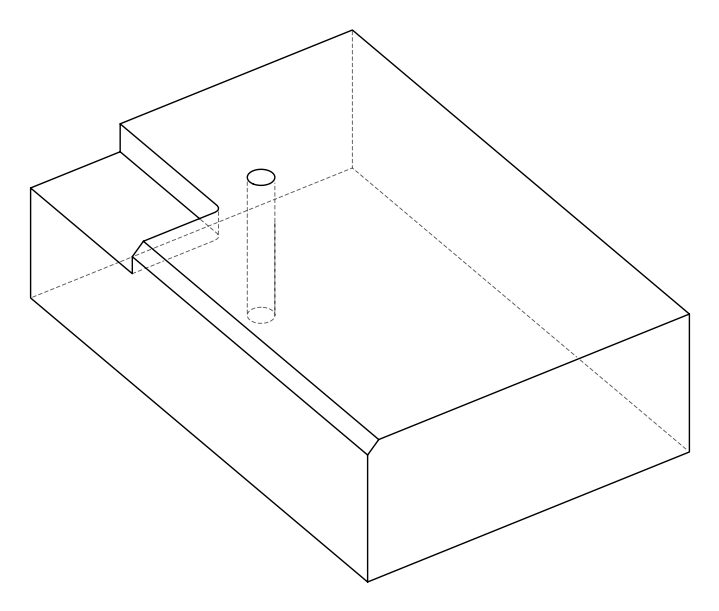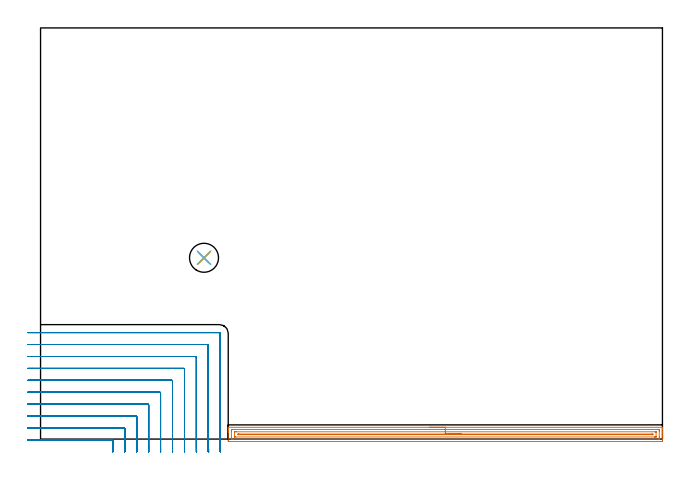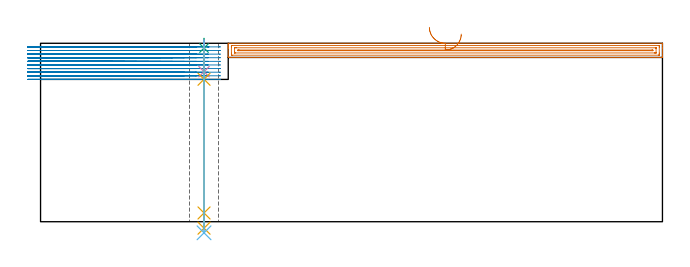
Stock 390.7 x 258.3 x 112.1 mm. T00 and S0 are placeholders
(PLAN: 6 operations, 5 tool changes, 38.3 min)
(1 AREA_MILL | FG_CHAMFER_SURFACE | UGT0205_001 | 8.9 min | 11014 mm3)
(2 MILL_CORNER_NOTCH_RECTANGULAR | CORNER_NOTCH_RECTANGULAR | NXT0201_013 | Follow Part, ap 2.5, ae 75% | 28.24 min | 192095 mm3)
(3 SPOT_DRILL | STEP1HOLE | NXT0321_9005460120000 | 0.05 min | 176 mm3)
(4 DRILL_BLIND_HOLE_INTO_CENTER | STEP1HOLE | UGT0301_229 | 0.08 min | 1541 mm3)
(5 GUN_DRILL_THROUGH_HOLE | STEP1HOLE | UGT0307_008 | 0.57 min | 9118 mm3)
(6 DRILL_TO_ENLARGE_THROUGH_HOLE | STEP1HOLE | UGT0301_251 | 0.49 min | 18286 mm3)
(TOOL UGT0205_001 | Chamfer Mill 20 x 3 x 45 deg. | D20 FL50 Z2)
(TOOL NXT0201_013 | ENDMILL 10mm | D10 FL30 Z4)
(TOOL NXT0321_9005460120000 | NC Spot Drill, 142deg, 12mm, Carbide, Uncoated | D12 PA142 FL30 Z2)
(TOOL UGT0301_229 | Twist Drill 11.9 mm | D11.9 PA118 FL100 Z2)
(TOOL UGT0307_008 | Gun Drill 11 mm | D11 PA130 FL24 Z1)
(TOOL UGT0301_251 | Twist Drill 18.2 mm | D18.2 PA118 FL135 Z2)
(OP 1 AREA_MILL)
G17 G21 G94 G90
T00 M6
G54
G17 G0 G90 X244.3 Y7.4 S1061 M3
G43 Z122.1 H0
G94 G1 X244.338 Z121.228 F250.
X244.452 Z120.364
X244.641 Z119.512
X244.903 Z118.68
X245.237 Z117.874
X245.64 Z117.1
X246.108 Z116.364
X246.64 Z115.672
X247.229 Z115.029
X247.872 Z114.44
X248.564 Z113.908
X249.3 Z113.44
X250.074 Z113.037
X250.88 Z112.703
X251.712 Z112.441
X252.564 Z112.252
X253.428 Z112.138
X254.3 Z112.1
X390.529
X390.691 Y7.397 Z112.088
X390.693 Y7.388 Z112.079
X390.7 Y7.036 Z111.736
Y6.716 Z111.416
Y6.041 Z110.736
Y4.82 Z109.517
Y4.275 Z108.969
Y-0.751 Z103.946
X390.697 Y-1.024 Z103.673
X390.691 Y-1.492 Z103.206
X390.559 Y-1.495 Z103.203
X390.083 Y-1.5 Z103.2
X118.517
X118.041 Y-1.495 Z103.203
X117.909 Y-1.492 Z103.206
X117.9 Y-1.024 Z103.673
Y4.275 Z108.969
Y4.82 Z109.517
Y5.158 Z109.854
Y5.704 Z110.4
Y6.041 Z110.736
Y6.717 Z111.416
Y7.037 Z111.736
X117.907 Y7.388 Z112.079
X117.909 Y7.397 Z112.088
X118.071 Y7.4 Z112.1
X254.3
Y5.986 Z110.686
X388.296 Y5.985 Z110.685
X388.353
X388.68 Y5.979 Z110.679
X388.69 Y5.873 Z110.573
X388.697 Y5.645 Z110.345
X388.699 Y5.158 Z109.858
X388.7 Y4.759 Z109.459
Y1.226 Z105.926
X388.699 Y0.742 Z105.442
X388.698 Y0.345 Z105.045
X388.69 Y-0.056 Z104.644
X388.68 Y-0.08 Z104.62
X388.661 Y-0.082 Z104.618
X388.61 Y-0.084 Z104.616
X388.505 Y-0.085 Z104.615
X388.296 Y-0.086 Z104.614
X120.304 Y-0.085 Z104.615
X120.247
X119.92 Y-0.079 Z104.621
X119.91 Y0.027 Z104.727
X119.903 Y0.255 Z104.955
X119.901 Y0.742 Z105.442
X119.9 Y1.141 Z105.841
Y4.674 Z109.374
X119.901 Y5.158 Z109.858
X119.902 Y5.555 Z110.255
X119.91 Y5.956 Z110.656
X119.919 Y5.98 Z110.68
X119.939 Y5.982 Z110.682
X119.99 Y5.984 Z110.684
X120.095 Y5.985 Z110.685
X120.304 Y5.986 Z110.686
X254.3
Y4.572 Z109.272
X386.209 Y4.571 Z109.271
X386.509 Y4.57 Z109.27
X386.609 Y4.568 Z109.268
X386.68 Y4.565 Z109.265
X386.69 Y4.463 Z109.163
X386.696 Y4.275 Z108.975
X386.699 Y4.087 Z108.787
X386.698 Y1.438 Z106.138
X386.693 Y1.374 Z106.074
X386.687 Y1.335 Z106.035
X386.659 Y1.333 Z106.033
X386.509 Y1.331 Z106.031
X385.916 Y1.329 Z106.029
X385.616 Y1.328 Z106.028
X122.391 Y1.329 Z106.029
X122.091 Y1.33 Z106.03
X121.991 Y1.332 Z106.032
X121.92 Y1.335 Z106.035
X121.91 Y1.437 Z106.137
X121.904 Y1.625 Z106.325
X121.901 Y1.813 Z106.513
Y4.462 Z109.162
X121.907 Y4.526 Z109.226
X121.913 Y4.565 Z109.265
X121.941 Y4.567 Z109.267
X122.091 Y4.569 Z109.269
X122.684 Y4.571 Z109.271
X122.984 Y4.572 Z109.272
X254.3
Y3.157 Z107.857
X384.067
X384.486 Y3.154 Z107.854
X384.686 Y3.15 Z107.85
X384.69 Y2.95 Z107.65
X384.686 Y2.75 Z107.45
X384.484 Y2.744 Z107.444
X384.249 Y2.743 Z107.443
X383.829
X124.533
X124.114 Y2.746 Z107.446
X123.914 Y2.75 Z107.45
X123.91 Y2.95 Z107.65
X123.914 Y3.151 Z107.851
X124.116 Y3.156 Z107.856
X124.351 Y3.157 Z107.857
X124.771
X254.3
X255.172 Z107.895
X256.036 Z108.009
X256.888 Z108.198
X257.72 Z108.46
X258.526 Z108.794
X259.3 Z109.197
X260.036 Z109.666
X260.728 Z110.197
X261.371 Z110.786
X261.96 Z111.429
X262.492 Z112.122
X262.96 Z112.857
X263.363 Z113.631
X263.697 Z114.437
X263.959 Z115.269
X264.148 Z116.121
X264.262 Z116.986
X264.3 Z117.857
G0 Z122.1
M5
M2
(OP 2 MILL_CORNER_NOTCH_RECTANGULAR)
G17 G21 G94 G90
T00 M6
G54
G17 G0 G90 X45.452 Y-8. S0 M3
G43 Z122.1 H0
Z109.83
G94 G1 X45.407 Y-5. F250.
G2 X45.4 Y-3.995 R67.5 F500.
G1 Y-1.095
G3 X44.905 Y-0.6 R0.5
G1 X-4.964
X-7.964 F250.
G0 Z122.1
X52.959 Y-8.
Z109.83
G1 X52.908 Y-5.
G2 X52.9 Y-3.995 R60. F500.
G1 Y6.405
G3 X52.405 Y6.9 R0.5
G1 X-5.
X-8. F250.
G0 Z122.1
X60.467 Y-7.999
Z109.83
G1 X60.41 Y-5.
G2 X60.4 Y-3.995 R52.5 F500.
G1 Y13.905
G3 X59.905 Y14.4 R0.5
G1 X-5.
X-8. F250.
G0 Z122.1
X67.978 Y-7.999
Z109.83
G1 X67.911 Y-5.
G2 X67.9 Y-3.995 R45. F500.
G1 Y21.404
G3 X67.404 Y21.9 R0.5
G1 X-5.
X-8. F250.
G0 Z122.1
X75.494 Y-7.999
Z109.83
G1 X75.413 Y-5.
G2 X75.4 Y-3.995 R37.5 F500.
G1 Y28.904
G3 X74.904 Y29.4 R0.5
G1 X-5.
X-8. F250.
G0 Z122.1
X83.017 Y-7.998
Z109.83
G1 X82.917 Y-5.
G2 X82.9 Y-3.995 R30. F500.
G1 Y36.404
G3 X82.404 Y36.9 R0.5
G1 X-5.
X-8. F250.
G0 Z122.1
X90.556 Y-7.997
Z109.83
G1 X90.422 Y-5.
G2 X90.4 Y-3.995 R22.5 F500.
G1 Y43.904
G3 X89.904 Y44.4 R0.5
G1 X-5.
X-8. F250.
G0 Z122.1
X98.135 Y-7.993
Z109.83
G1 X97.934 Y-5.
G2 X97.9 Y-3.995 R15. F500.
G1 Y51.404
G3 X97.404 Y51.9 R0.5
G1 X-5.
X-8. F250.
G0 Z122.1
X105.87 Y-7.973
Z109.83
G1 X105.468 Y-5.
G2 X105.4 Y-3.995 R7.5 F500.
G1 Y58.903
G3 X104.903 Y59.4 R0.5
G1 X-5.
X-8. F250.
G0 Z122.1
X112.9 Y-6.995
Z109.83
G1 Y-3.995
Y66.3 F500.
G3 X112.3 Y66.9 R0.6
G1 X-5.
X-8. F250.
G0 Z122.1
X45.402 Y-8.
Z107.56
G1 X45.4 Y-5.
Y-4.954 F500.
Y-1.095
G3 X44.905 Y-0.6 R0.5
G1 X-4.964
X-7.964 F250.
G0 Z122.1
X52.902 Y-8.
Z107.56
G1 X52.9 Y-5.
Y-4.954 F500.
Y6.405
G3 X52.405 Y6.9 R0.5
G1 X-5.
X-8. F250.
G0 Z122.1
X60.403 Y-8.
Z107.56
G1 X60.4 Y-5.
Y-4.954 F500.
Y13.905
G3 X59.905 Y14.4 R0.5
G1 X-5.
X-8. F250.
G0 Z122.1
X67.903 Y-8.
Z107.56
G1 X67.9 Y-5.
Y-4.954 F500.
Y21.404
G3 X67.404 Y21.9 R0.5
G1 X-5.
X-8. F250.
G0 Z122.1
X75.404 Y-8.
Z107.56
G1 X75.4 Y-5.
Y-4.954 F500.
Y28.904
G3 X74.904 Y29.4 R0.5
G1 X-5.
X-8. F250.
G0 Z122.1
X82.905 Y-8.
Z107.56
G1 X82.9 Y-5.
Y-4.954 F500.
Y36.404
G3 X82.404 Y36.9 R0.5
G1 X-5.
X-8. F250.
G0 Z122.1
X90.406 Y-8.
Z107.56
G1 X90.4 Y-5.
Y-4.954 F500.
Y43.904
G3 X89.904 Y44.4 R0.5
G1 X-5.
X-8. F250.
G0 Z122.1
X97.909 Y-8.
Z107.56
G1 X97.9 Y-5.
Y-4.954 F500.
Y51.404
G3 X97.404 Y51.9 R0.5
G1 X-5.
X-8. F250.
G0 Z122.1
X105.419 Y-8.
Z107.56
G1 X105.4 Y-5.
Y-4.954 F500.
Y58.903
G3 X104.903 Y59.4 R0.5
G1 X-5.
X-8. F250.
G0 Z122.1
X112.9 Y-7.954
Z107.56
G1 Y-4.954
Y66.3 F500.
G3 X112.3 Y66.9 R0.6
G1 X-5.
X-8. F250.
G0 Z122.1
X45.4 Y-8.
Z105.29
G1 Y-5.
Y-1.095 F500.
G3 X44.905 Y-0.6 R0.5
G1 X-4.964
X-7.964 F250.
G0 Z122.1
X52.9 Y-8.
Z105.29
G1 Y-5.
Y6.405 F500.
G3 X52.405 Y6.9 R0.5
G1 X-5.
X-8. F250.
G0 Z122.1
X60.4 Y-8.
Z105.29
G1 Y-5.
Y13.905 F500.
G3 X59.905 Y14.4 R0.5
G1 X-5.
X-8. F250.
G0 Z122.1
X67.9 Y-8.
Z105.29
G1 Y-5.
Y21.404 F500.
G3 X67.404 Y21.9 R0.5
G1 X-5.
X-8. F250.
G0 Z122.1
X75.4 Y-8.
Z105.29
G1 Y-5.
Y28.904 F500.
G3 X74.904 Y29.4 R0.5
G1 X-5.
X-8. F250.
G0 Z122.1
X82.9 Y-8.
Z105.29
G1 Y-5.
Y36.404 F500.
G3 X82.404 Y36.9 R0.5
G1 X-5.
X-8. F250.
G0 Z122.1
X90.4 Y-8.
Z105.29
G1 Y-5.
Y43.904 F500.
G3 X89.904 Y44.4 R0.5
G1 X-5.
X-8. F250.
G0 Z122.1
X97.9 Y-8.
Z105.29
G1 Y-5.
Y51.404 F500.
G3 X97.404 Y51.9 R0.5
G1 X-5.
X-8. F250.
G0 Z122.1
X105.4 Y-8.
Z105.29
G1 Y-5.
Y58.903 F500.
G3 X104.903 Y59.4 R0.5
G1 X-5.
X-8. F250.
G0 Z122.1
X112.9 Y-8.
Z105.29
G1 Y-5.
Y66.3 F500.
G3 X112.3 Y66.9 R0.6
G1 X-5.
X-8. F250.
G0 Z122.1
X45.4 Y-8.
Z103.02
G1 Y-5.
Y-1.095 F500.
G3 X44.905 Y-0.6 R0.5
G1 X-4.964
X-7.964 F250.
G0 Z122.1
X52.9 Y-8.
Z103.02
G1 Y-5.
Y6.405 F500.
G3 X52.405 Y6.9 R0.5
G1 X-5.
X-8. F250.
G0 Z122.1
X60.4 Y-8.
Z103.02
G1 Y-5.
Y13.905 F500.
G3 X59.905 Y14.4 R0.5
G1 X-5.
X-8. F250.
G0 Z122.1
X67.9 Y-8.
Z103.02
G1 Y-5.
Y21.404 F500.
G3 X67.404 Y21.9 R0.5
G1 X-5.
X-8. F250.
G0 Z122.1
X75.4 Y-8.
Z103.02
G1 Y-5.
Y28.904 F500.
G3 X74.904 Y29.4 R0.5
G1 X-5.
X-8. F250.
G0 Z122.1
X82.9 Y-8.
Z103.02
G1 Y-5.
Y36.404 F500.
G3 X82.404 Y36.9 R0.5
G1 X-5.
X-8. F250.
G0 Z122.1
X90.4 Y-8.
Z103.02
G1 Y-5.
Y43.904 F500.
G3 X89.904 Y44.4 R0.5
G1 X-5.
X-8. F250.
G0 Z122.1
X97.9 Y-8.
Z103.02
G1 Y-5.
Y51.404 F500.
G3 X97.404 Y51.9 R0.5
G1 X-5.
X-8. F250.
G0 Z122.1
X105.4 Y-8.
Z103.02
G1 Y-5.
Y58.903 F500.
G3 X104.903 Y59.4 R0.5
G1 X-5.
X-8. F250.
G0 Z122.1
X112.9 Y-8.
Z103.02
G1 Y-5.
Y66.3 F500.
G3 X112.3 Y66.9 R0.6
G1 X-5.
X-8. F250.
G0 Z122.1
X45.4 Y-8.
Z100.75
G1 Y-5.
Y-1.095 F500.
G3 X44.905 Y-0.6 R0.5
G1 X-4.964
X-7.964 F250.
G0 Z122.1
X52.9 Y-8.
Z100.75
G1 Y-5.
Y6.405 F500.
G3 X52.405 Y6.9 R0.5
G1 X-5.
X-8. F250.
G0 Z122.1
X60.4 Y-8.
Z100.75
G1 Y-5.
Y13.905 F500.
G3 X59.905 Y14.4 R0.5
G1 X-5.
X-8. F250.
G0 Z122.1
X67.9 Y-8.
Z100.75
G1 Y-5.
Y21.404 F500.
G3 X67.404 Y21.9 R0.5
G1 X-5.
X-8. F250.
G0 Z122.1
X75.4 Y-8.
Z100.75
G1 Y-5.
Y28.904 F500.
G3 X74.904 Y29.4 R0.5
G1 X-5.
X-8. F250.
G0 Z122.1
X82.9 Y-8.
Z100.75
G1 Y-5.
Y36.404 F500.
G3 X82.404 Y36.9 R0.5
G1 X-5.
X-8. F250.
G0 Z122.1
X90.4 Y-8.
Z100.75
G1 Y-5.
Y43.904 F500.
G3 X89.904 Y44.4 R0.5
G1 X-5.
X-8. F250.
G0 Z122.1
X97.9 Y-8.
Z100.75
G1 Y-5.
Y51.404 F500.
G3 X97.404 Y51.9 R0.5
G1 X-5.
X-8. F250.
G0 Z122.1
X105.4 Y-8.
Z100.75
G1 Y-5.
Y58.903 F500.
G3 X104.903 Y59.4 R0.5
G1 X-5.
X-8. F250.
G0 Z122.1
X112.9 Y-8.
Z100.75
G1 Y-5.
Y66.3 F500.
G3 X112.3 Y66.9 R0.6
G1 X-5.
X-8. F250.
G0 Z122.1
X45.4 Y-8.
Z98.48
G1 Y-5.
Y-1.095 F500.
G3 X44.905 Y-0.6 R0.5
G1 X-4.964
X-7.964 F250.
G0 Z122.1
X52.9 Y-8.
Z98.48
G1 Y-5.
Y6.405 F500.
G3 X52.405 Y6.9 R0.5
G1 X-5.
X-8. F250.
G0 Z122.1
X60.4 Y-8.
Z98.48
G1 Y-5.
Y13.905 F500.
G3 X59.905 Y14.4 R0.5
G1 X-5.
X-8. F250.
G0 Z122.1
X67.9 Y-8.
Z98.48
G1 Y-5.
Y21.404 F500.
G3 X67.404 Y21.9 R0.5
G1 X-5.
X-8. F250.
G0 Z122.1
X75.4 Y-8.
Z98.48
G1 Y-5.
Y28.904 F500.
G3 X74.904 Y29.4 R0.5
G1 X-5.
X-8. F250.
G0 Z122.1
X82.9 Y-8.
Z98.48
G1 Y-5.
Y36.404 F500.
G3 X82.404 Y36.9 R0.5
G1 X-5.
X-8. F250.
G0 Z122.1
X90.4 Y-8.
Z98.48
G1 Y-5.
Y43.904 F500.
G3 X89.904 Y44.4 R0.5
G1 X-5.
X-8. F250.
G0 Z122.1
X97.9 Y-8.
Z98.48
G1 Y-5.
Y51.404 F500.
G3 X97.404 Y51.9 R0.5
G1 X-5.
X-8. F250.
G0 Z122.1
X105.4 Y-8.
Z98.48
G1 Y-5.
Y58.903 F500.
G3 X104.903 Y59.4 R0.5
G1 X-5.
X-8. F250.
G0 Z122.1
X112.9 Y-8.
Z98.48
G1 Y-5.
Y66.3 F500.
G3 X112.3 Y66.9 R0.6
G1 X-5.
X-8. F250.
G0 Z122.1
X45.4 Y-8.
Z96.21
G1 Y-5.
Y-1.095 F500.
G3 X44.905 Y-0.6 R0.5
G1 X-4.964
X-7.964 F250.
G0 Z122.1
X52.9 Y-8.
Z96.21
G1 Y-5.
Y6.405 F500.
G3 X52.405 Y6.9 R0.5
G1 X-5.
X-8. F250.
G0 Z122.1
X60.4 Y-8.
Z96.21
G1 Y-5.
Y13.905 F500.
G3 X59.905 Y14.4 R0.5
G1 X-5.
X-8. F250.
G0 Z122.1
X67.9 Y-8.
Z96.21
G1 Y-5.
Y21.404 F500.
G3 X67.404 Y21.9 R0.5
G1 X-5.
X-8. F250.
G0 Z122.1
X75.4 Y-8.
Z96.21
G1 Y-5.
Y28.904 F500.
G3 X74.904 Y29.4 R0.5
G1 X-5.
X-8. F250.
G0 Z122.1
X82.9 Y-8.
Z96.21
G1 Y-5.
Y36.404 F500.
G3 X82.404 Y36.9 R0.5
G1 X-5.
X-8. F250.
G0 Z122.1
X90.4 Y-8.
Z96.21
G1 Y-5.
Y43.904 F500.
G3 X89.904 Y44.4 R0.5
G1 X-5.
X-8. F250.
G0 Z122.1
X97.9 Y-8.
Z96.21
G1 Y-5.
Y51.404 F500.
G3 X97.404 Y51.9 R0.5
G1 X-5.
X-8. F250.
G0 Z122.1
X105.4 Y-8.
Z96.21
G1 Y-5.
Y58.903 F500.
G3 X104.903 Y59.4 R0.5
G1 X-5.
X-8. F250.
G0 Z122.1
X112.9 Y-8.
Z96.21
G1 Y-5.
Y66.3 F500.
G3 X112.3 Y66.9 R0.6
G1 X-5.
X-8. F250.
G0 Z122.1
X45.4 Y-8.
Z93.94
G1 Y-5.
Y-1.095 F500.
G3 X44.905 Y-0.6 R0.5
G1 X-4.964
X-7.964 F250.
G0 Z122.1
X52.9 Y-8.
Z93.94
G1 Y-5.
Y6.405 F500.
G3 X52.405 Y6.9 R0.5
G1 X-5.
X-8. F250.
G0 Z122.1
X60.4 Y-8.
Z93.94
G1 Y-5.
Y13.905 F500.
G3 X59.905 Y14.4 R0.5
G1 X-5.
X-8. F250.
G0 Z122.1
X67.9 Y-8.
Z93.94
G1 Y-5.
Y21.404 F500.
G3 X67.404 Y21.9 R0.5
G1 X-5.
X-8. F250.
G0 Z122.1
X75.4 Y-8.
Z93.94
G1 Y-5.
Y28.904 F500.
G3 X74.904 Y29.4 R0.5
G1 X-5.
X-8. F250.
G0 Z122.1
X82.9 Y-8.
Z93.94
G1 Y-5.
Y36.404 F500.
G3 X82.404 Y36.9 R0.5
G1 X-5.
X-8. F250.
G0 Z122.1
X90.4 Y-8.
Z93.94
G1 Y-5.
Y43.904 F500.
G3 X89.904 Y44.4 R0.5
G1 X-5.
X-8. F250.
G0 Z122.1
X97.9 Y-8.
Z93.94
G1 Y-5.
Y51.404 F500.
G3 X97.404 Y51.9 R0.5
G1 X-5.
X-8. F250.
G0 Z122.1
X105.4 Y-8.
Z93.94
G1 Y-5.
Y58.903 F500.
G3 X104.903 Y59.4 R0.5
G1 X-5.
X-8. F250.
G0 Z122.1
X112.9 Y-8.
Z93.94
G1 Y-5.
Y66.3 F500.
G3 X112.3 Y66.9 R0.6
G1 X-5.
X-8. F250.
G0 Z122.1
X45.4 Y-8.
Z91.67
G1 Y-5.
Y-1.095 F500.
G3 X44.905 Y-0.6 R0.5
G1 X-4.964
X-7.964 F250.
G0 Z122.1
X52.9 Y-8.
Z91.67
G1 Y-5.
Y6.405 F500.
G3 X52.405 Y6.9 R0.5
G1 X-5.
X-8. F250.
G0 Z122.1
X60.4 Y-8.
Z91.67
G1 Y-5.
Y13.905 F500.
G3 X59.905 Y14.4 R0.5
G1 X-5.
X-8. F250.
G0 Z122.1
X67.9 Y-8.
Z91.67
G1 Y-5.
Y21.404 F500.
G3 X67.404 Y21.9 R0.5
G1 X-5.
X-8. F250.
G0 Z122.1
X75.4 Y-8.
Z91.67
G1 Y-5.
Y28.904 F500.
G3 X74.904 Y29.4 R0.5
G1 X-5.
X-8. F250.
G0 Z122.1
X82.9 Y-8.
Z91.67
G1 Y-5.
Y36.404 F500.
G3 X82.404 Y36.9 R0.5
G1 X-5.
X-8. F250.
G0 Z122.1
X90.4 Y-8.
Z91.67
G1 Y-5.
Y43.904 F500.
G3 X89.904 Y44.4 R0.5
G1 X-5.
X-8. F250.
G0 Z122.1
X97.9 Y-8.
Z91.67
G1 Y-5.
Y51.404 F500.
G3 X97.404 Y51.9 R0.5
G1 X-5.
X-8. F250.
G0 Z122.1
X105.4 Y-8.
Z91.67
G1 Y-5.
Y58.903 F500.
G3 X104.903 Y59.4 R0.5
G1 X-5.
X-8. F250.
G0 Z122.1
X112.9 Y-8.
Z91.67
G1 Y-5.
Y66.3 F500.
G3 X112.3 Y66.9 R0.6
G1 X-5.
X-8. F250.
G0 Z122.1
X45.4 Y-8.
Z89.4
G1 Y-5.
Y-1.095 F500.
G3 X44.905 Y-0.6 R0.5
G1 X-4.964
X-7.964 F250.
G0 Z122.1
X52.9 Y-8.
Z89.4
G1 Y-5.
Y6.405 F500.
G3 X52.405 Y6.9 R0.5
G1 X-5.
X-8. F250.
G0 Z122.1
X60.4 Y-8.
Z89.4
G1 Y-5.
Y13.905 F500.
G3 X59.905 Y14.4 R0.5
G1 X-5.
X-8. F250.
G0 Z122.1
X67.9 Y-8.
Z89.4
G1 Y-5.
Y21.404 F500.
G3 X67.404 Y21.9 R0.5
G1 X-5.
X-8. F250.
G0 Z122.1
X75.4 Y-8.
Z89.4
G1 Y-5.
Y28.904 F500.
G3 X74.904 Y29.4 R0.5
G1 X-5.
X-8. F250.
G0 Z122.1
X82.9 Y-8.
Z89.4
G1 Y-5.
Y36.404 F500.
G3 X82.404 Y36.9 R0.5
G1 X-5.
X-8. F250.
G0 Z122.1
X90.4 Y-8.
Z89.4
G1 Y-5.
Y43.904 F500.
G3 X89.904 Y44.4 R0.5
G1 X-5.
X-8. F250.
G0 Z122.1
X97.9 Y-8.
Z89.4
G1 Y-5.
Y51.404 F500.
G3 X97.404 Y51.9 R0.5
G1 X-5.
X-8. F250.
G0 Z122.1
X105.4 Y-8.
Z89.4
G1 Y-5.
Y58.903 F500.
G3 X104.903 Y59.4 R0.5
G1 X-5.
X-8. F250.
G0 Z122.1
X112.9 Y-8.
Z89.4
G1 Y-5.
Y66.3 F500.
G3 X112.3 Y66.9 R0.6
G1 X-5.
X-8. F250.
G0 Z122.1
M5
M2
(OP 3 SPOT_DRILL)
G17 G21 G94 G90
T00 M6
G54
G17 G0 G90 X102.7 Y113.9 S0 M3
G43 Z122.1 H0
G94 G81 G98 Z109.1 F250. R115.1
G80
M5
M2
(OP 4 DRILL_BLIND_HOLE_INTO_CENTER)
G17 G21 G94 G90
T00 M6
G54
G17 G0 G90 X102.7 Y113.9 S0 M3
G43 Z122.1 H0
G94 G81 G98 Z94.25 F250. R114.1
G80
M5
M2
(OP 5 GUN_DRILL_THROUGH_HOLE)
G17 G21 G94 G90
T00 M6
G54
G17 G0 G90 X102.7 Y113.9 M8
G43 Z122.1 H0
Z109.157
S716 M3
G94 G1 Z89.49 F125. M26
G4 X.084
Z5.5 F250.
G4 X.084
Z-4.065 F125.
G4 X.084
M5
M9
G0 Z109.157
Z122.1
M2
(OP 6 DRILL_TO_ENLARGE_THROUGH_HOLE)
G17 G21 G94 G90
T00 M6
G54
G17 G0 G90 X102.7 Y113.9 S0 M3
G43 Z122.1 H0
G94 G73 G98 Z-6.968 F250. Q17.01 R114.1
G80
M5
M2
